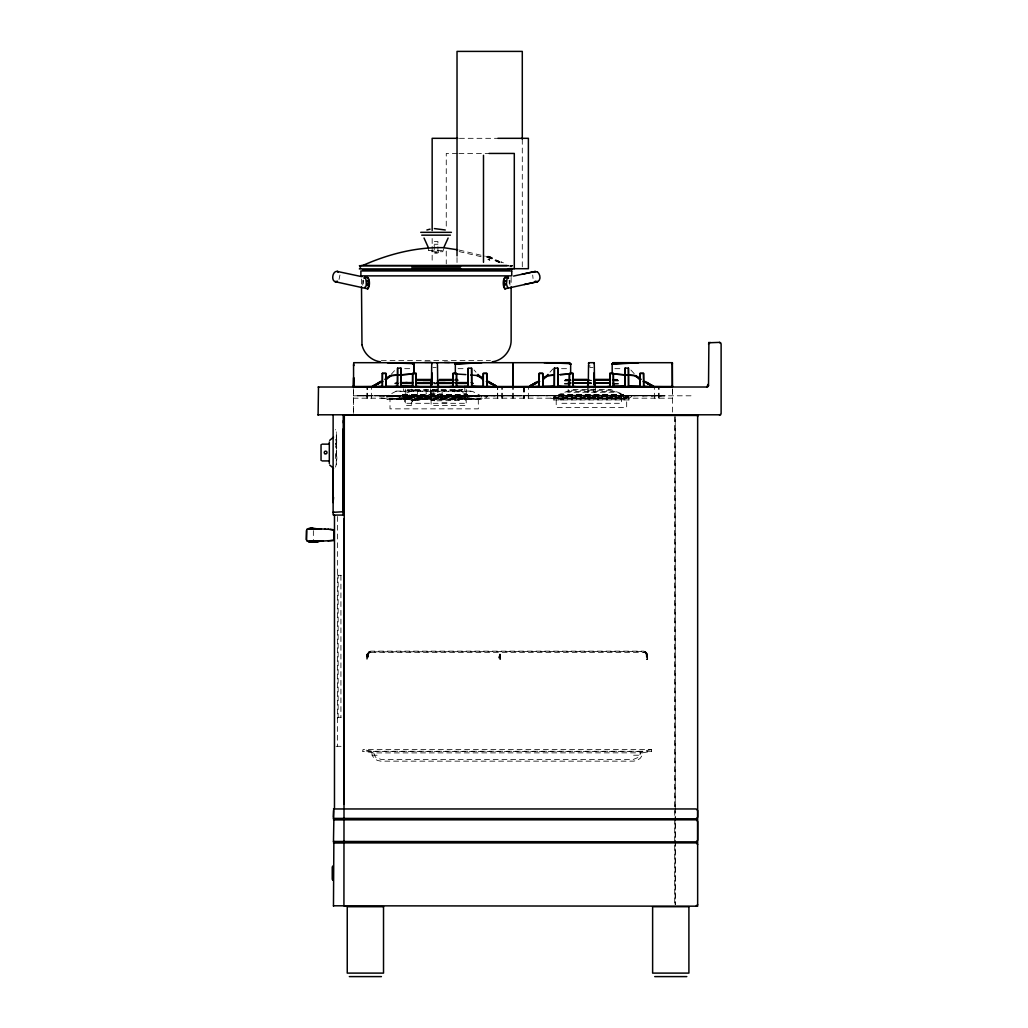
<?xml version="1.0" encoding="UTF-8"?>
<svg xmlns="http://www.w3.org/2000/svg" width="1028" height="1028" viewBox="0 0 1028 1028"><rect width="100%" height="100%" fill="white"/><g stroke="black" fill="none" stroke-linecap="round" stroke-linejoin="round"><path stroke-width="0.75" stroke-dasharray="5 3.75" d="M336.374 463.911L335.514 467.085M336.374 460.75L336.374 459.092M336.374 455.134L336.374 448.002M353.529 388.738L353.516 414.181L353.516 389.573M366.855 398.183L366.855 387.055M367.06 657.059L366.97 655.723M367.06 655.478L367.613 653.898L368.242 655.234M367.06 654.296L367.06 655.144M367.292 656.07L367.292 655.157M367.433 398.183L367.446 387.055L367.446 398.183M367.613 656.031L367.613 657.753M367.613 654.733L367.613 653.988M368.165 657.059L368.165 654.206L368.165 659.501M368.242 656.995L368.242 655.723M371.468 398.183L371.635 387.055M386.913 399.455L387.119 395.934L395.883 391.347L472.417 391.347L481.181 395.934L481.387 399.455L386.913 399.455L481.387 399.455M403.503 399.506L403.503 388.815M409.427 399.764L409.427 390.563M420.889 399.545L420.889 390.781L407.024 389.612L417.535 390.563L417.535 399.764L409.234 400.534L420.889 399.429L412.498 400.791L411.303 402.77L411.303 405.366M426.145 389.291L426.145 393.917L442.156 393.917L442.156 389.291M454.389 389.522L467.252 394.444L467.393 396.859L402.642 396.859L402.796 394.444L415.659 389.522L462.639 389.612L454.415 390.563L454.415 399.764L459.246 400.534L434.33 400.83L430.603 399.764L430.591 387.055M433.688 390.563L430.603 390.563L434.33 390.01L433.688 390.563L434.33 400.83M438.583 387.055L438.583 397.952L437.71 398.183L437.093 385.731M459.439 399.764L459.439 390.563M464.797 399.506L464.797 385.757M497.539 398.183L497.539 387.055M497.706 398.183L497.706 387.055M499.415 656.455L499.415 655.53L499.415 657.74M499.325 654.618C502.345 653.32 496.601 656.751 499.325 659.501L500.597 659.501M500.52 656.455L500.52 655.53M500.52 654.296L500.52 659.501M501.728 398.183L501.741 387.055M502.319 398.183L502.319 387.055M512.946 398.183L512.946 387.171M513.049 398.183L513.049 387.171M523.676 387.055L523.676 398.183L523.676 388.648M528.289 398.183L528.469 387.055M568.188 389.342L568.188 392.259L614.693 392.259L614.693 389.342M587.425 387.055L587.425 397.952L588.299 398.183L588.915 385.731M589.815 366.906L589.815 365.094M595.405 387.055L595.405 397.952L594.531 398.183L593.953 388.777M617.854 398.62L615.682 398.234L615.348 395.497L602.202 395.253M628.969 400.11L628.982 397.129L613.999 391.385L568.895 391.385L553.912 397.129L553.925 400.11M654.361 398.183L654.361 387.055M658.55 398.183L658.55 387.055M659.154 398.183L659.154 387.055M672.466 388.738L672.466 398.183L353.529 398.183M675.242 822.747L675.242 904.614L675.242 819.547M675.242 821.141L675.242 811.516M675.242 809.91L675.242 418.255M431.966 395.562L432.056 388.777M588.8 395.562L588.8 394.868M363.437 281.158L363.449 283.522M509.207 283.522L509.233 281.158A6.798 2.39 -90 0 0 509.066 280.053M371.918 752.843L372.097 755.22L374.166 758.33L377.263 760.412L380.797 761.144L633.582 761.144L637.116 760.412L640.213 758.33L642.269 755.22L642.449 752.843L651.636 751.25L651.328 749.515L363.038 749.515L362.73 751.25L374.616 752.907L642.449 752.843M405.289 389.137L405.25 405.366L411.778 405.366L412.498 400.791M466.224 389.137L466.185 405.366L431.117 405.366L431.04 389.137M532.684 275.041L533.044 278.459M367.33 654.926L367.42 654.168A3.521 3.521 0 0 1 369.296 651.816L643.862 651.456L646.586 652.767M437.71 398.183L437.517 396.41M594.531 398.183L594.338 396.41M411.367 389.137L412.498 390.049L420.889 390.781M651.328 749.515L641.254 751.571L638.966 757.096L633.441 759.396L380.938 759.396L375.413 757.096L373.125 751.571L363.038 749.515M430.591 392.503L430.591 397.952L431.464 398.183L431.657 396.41M588.299 398.183L588.491 396.41M336.272 464.772L336.374 432.57L335.514 429.55M646.471 654.206C649.195 657.162 645.224 649.156 646.471 659.501M438.84 251.731L437.915 252.927L434.227 252.927L433.302 251.731M367.189 654.104L367.471 653.32M339.022 279.462L339.96 275.041M431.978 394.868L431.464 398.183L430.591 397.952L431.387 397.566M368.255 653.705L369.039 652.729M559.065 397.014L559.065 394.444L571.915 389.522L610.658 389.522L623.521 394.444L623.508 397.014M443.672 249.277L442.682 251.731L429.447 251.731L428.458 249.277M489.919 395.639L487.709 395.896L485.512 398.196L479.279 398.389L384.048 398.35L380.874 398.029L379.101 395.896L377.456 395.639M629.521 395.6L626.913 395.87L624.664 398.26L613.009 398.466M391.18 374.372L396.114 368.911M549.98 372.187L552.948 368.911M643.811 652.407L645.494 652.909L646.483 655.029L647.576 654.9L646.83 652.574L643.888 651.135L370.8 651.135L368.435 651.97L367.112 654.091L367.06 659.501L368.242 659.501M368.165 654.849L367.06 654.849L368.281 655.042L368.782 653.32L370.864 652.407M337.441 717.981L338.135 717.287L338.135 575.32L337.441 574.626M615.682 398.234L563.113 398.62M368.499 652.048L369.977 651.315M368.846 652.472L370.106 651.855M458.064 397.836L408.759 397.836M587.425 397.952L588.222 397.566M432.891 390.563L434.073 390.126L432.891 389.612M431.143 400.085L434.073 400.534M409.234 390.126L407.024 390.563L413.063 390.563M396.859 398.35C400.946 400.008 398.389 395.009 401.485 395.574M370.851 652.099L369.579 652.394A2.878 2.878 0 0 0 368.037 654.309L368.191 655.029M434.073 390.126L431.143 390.242M411.881 395.96L410.712 396.153L410.712 397.618M634.417 395.472L632.104 395.754L629.573 398.44L616.492 398.671M565.451 398.414C568.947 399.288 565.991 393.737 570.27 395.472M420.491 399.712L416.314 399.764M473.265 395.986L470.027 396.178L468.537 397.733L464.335 397.862L400.123 397.836L394.109 395.986M452.23 397.862L457.126 397.862M461.315 398.389L468.575 398.389M401.871 395.574L404.441 395.51M412.138 395.96L413.873 395.921M625.718 395.6L630.01 395.6M565.747 398.414L560.35 398.453M563.447 398.62L557.394 398.658M537.374 395.562L665.065 395.806L535.614 395.78M366.983 395.729L490.677 395.613L487.439 395.639M570.514 395.472L573.367 395.433M407.127 397.862L409.054 397.836M394.431 398.389L397.296 398.35M651.636 751.25L362.73 751.25M363.257 395.729L369.964 395.664M471.595 395.986L476.401 395.947M537.348 395.562L516.3 395.78M405.507 395.51L409.632 395.484M415.736 395.484L417.754 395.459L411.136 395.484M414.592 395.921L417.381 395.909M421.493 395.909L422.855 395.896L418.396 395.909M372.624 395.664L356.125 395.806L399.288 395.767M529.69 395.664L471.711 395.947L482.813 395.896M530.795 395.69L553.437 395.574M577.543 395.42L574.973 395.433L579.394 395.42M627.838 395.6L631.603 395.574M372.097 755.22L380.784 755.22M572.686 395.279L607.15 395.279M619.319 398.453L562.573 398.466L566.377 398.453M623.572 398.658L559.887 398.671L564.154 398.658M578.764 395.253L565.606 395.497L565.284 398.221M390.948 395.626L396.14 395.613M398.556 395.819L387.813 395.831L405.302 395.896M459.837 395.78L475.193 395.754M481.914 395.857L531.039 395.69M405.507 397.862L414.592 397.862M424.461 397.875L428.509 397.862M456.83 397.875L461.315 397.862M392.028 398.389L405.507 398.389M420.144 398.401L426.145 398.389M465.324 395.574C468.395 397.438 467.522 400.509 474.795 398.389M633.595 755.22L642.269 755.22M459.426 138.317L497.912 138.317M457.331 153.442L446.255 153.442L446.255 227.085M458.912 153.442L488.981 153.442M434.227 244.253L437.915 244.253M428.458 250.511L443.672 250.511M509.875 265.532L512.754 265.687L510.132 265.687M510.312 266.175L512.188 266.766L509.58 266.766M381.272 360.635L490.484 360.635M432.981 367.561L436.193 367.561M589.815 367.561L593.015 367.561M404.698 368.679L412.729 368.679M458.051 368.679L464.476 368.679M561.532 368.679L569.563 368.679M614.872 368.679L621.298 368.679M586.808 380.206L591.293 380.206M587.528 380.54L591.447 380.54M431.13 382.737L435.024 382.737M587.386 382.737L591.293 382.737M586.808 382.93L591.293 382.93M434.15 383.11L435.705 383.11M586.911 383.483L591.447 383.483M434.15 383.842L436.386 383.842M587.528 383.701L591.447 383.701M415.055 390.267L454.993 390.267M571.324 390.267L611.249 390.267M416.314 390.563L420.491 390.614M455.25 390.563L432.377 390.563M456.946 390.563L462.639 390.563L459.246 390.126M395.998 391.103L472.302 391.103M402.796 394.444L467.252 394.444M559.065 394.444L623.521 394.444M402.642 394.662L467.393 394.662M558.911 394.662L623.662 394.662M641.266 395.484L633.685 395.446M644.929 395.574L655.8 395.69M353.516 395.806L691.587 395.806M379.101 395.896L487.709 395.896M550.443 395.6L626.913 395.87M386.913 396.255L481.387 396.255M402.642 396.859L467.393 396.859M558.911 396.859L623.662 396.859M553.912 397.129L628.982 397.129M553.745 397.373L629.149 397.373M430.603 399.764L455.25 399.764M553.745 399.931L629.149 399.931M442.001 402.77L448.889 402.77M336.297 435.461L336.49 451.433M335.976 439.483L336.683 439.483M336.683 440.241L335.976 440.395L336.683 440.408M335.976 440.742L336.683 440.742M335.976 441.667L336.683 441.667M335.976 442.837L336.683 442.837M335.976 443.132L336.683 443.068M335.976 443.415L336.683 443.415M335.976 443.762L336.683 443.762M335.976 444.109L336.683 444.057M335.976 444.327L336.683 444.327M335.976 446.769L336.683 446.782M335.976 446.949L336.683 446.949M336.683 447.694L335.976 447.861L335.976 439.329L336.683 439.329L336.683 447.861M338.135 575.32L341.27 575.32M370.864 652.33L643.811 652.33M647.023 659.501L646.715 654.361A2.878 2.878 0 0 0 645.109 652.394L643.824 652.099M646.394 659.501L647.666 659.501L647.576 654.206M338.135 717.287L341.27 717.287M336.04 746.315L342.311 746.315M373.125 751.571L641.254 751.571M605.094 395.574L617.43 395.6M642.513 395.78L665.065 395.806L635.818 395.446M505.558 395.703L518.613 395.716M388.109 395.831L408.964 395.87M438.301 397.862L442.361 397.875M440.665 398.389L446.679 398.401M455.674 395.484L449.056 395.459L451.074 395.484M463.487 395.613L468.781 395.626M494.044 395.664L508.359 395.69M448.426 395.909L443.967 395.896L445.33 395.909M379.589 395.87L396.397 395.947M613.292 398.453L617.096 398.466L613.922 398.414M566.659 398.466L555.004 398.26L552.743 395.87M616.813 398.658L621.079 398.671L617.52 398.62M564.475 398.671L551.394 398.44L548.862 395.754L546.78 395.472M600.275 395.42L604.682 395.433L602.112 395.42M498.464 395.651L483.841 395.613M633.775 395.6L642.821 395.651M550.7 395.574L554.233 395.6M457.19 395.484L461.315 395.51M449.442 395.909L452.23 395.921M386.695 395.896L391.784 395.947M648.321 395.574L639.519 395.484L652.639 395.69M457.756 397.836L459.696 397.862M469.513 398.35L472.379 398.389M606.302 395.433L609.154 395.472M548.823 395.574L550.867 395.6M375.837 395.613L378.073 395.639M390.653 395.947L394.521 395.986M561.853 395.574L562.624 395.6M462.369 395.51L464.939 395.574M452.937 395.921L454.672 395.96M468.215 398.299L469.963 398.35M609.386 395.472C613.665 393.737 610.722 399.288 614.217 398.414M454.929 395.96L456.098 396.153L456.098 397.618M459.13 250.048L485.37 256.268M459.13 251.577L482.286 256.949M489.765 260.02L488.775 259.698M489.855 260.084L487.863 259.416M488.223 259.506L489.456 259.84M503.424 262.808L500.983 261.857A179.849 10.653 -69.5 0 1 501.381 262.23L501.433 262.371M594.608 397.566L595.405 397.952M437.787 397.566L438.583 397.952M645.109 652.394L646.085 653.165A2.866 2.866 0 0 0 644.505 652.176M630.871 370.003L634.829 374.372M474.049 370.003L476.015 372.187M646.137 653.847L646.316 654.386A2.634 2.634 0 0 0 645.006 652.6M336.272 431.914L336.374 432.57M647.486 654.104L647.576 654.9M647.254 654.168L647.344 654.926M646.638 654.309L646.715 655.003M594.03 394.868L594.03 395.562M437.196 394.868L437.208 395.562M675.242 416.648L675.242 806.697M675.242 808.304L675.242 817.941M674.715 416.648L674.715 904.614M672.428 389.573L672.428 415.71M647.344 654.361L647.344 659.501M647.023 653.898L647.036 654.964A3.187 3.187 0 0 0 646.329 652.973M647.023 654.733L647.023 657.753M522.288 139.281L522.288 267.1M511.134 277.431L511.134 285.296M509.914 280.4L509.901 285.129M500.289 654.361L500.289 659.501M499.968 653.898L499.968 657.753M499.647 654.361L499.647 659.501M457.023 257.514L457.023 263.913M446.255 251.089L446.255 263.9M437.915 251.731L437.915 241.541L434.227 241.541L434.227 251.731M437.17 252.927L434.96 252.927M432.158 238.496L432.158 244.857M432.158 246.437L432.158 263.926M367.921 656.07L367.921 656.866M367.613 653.898L367.613 656.134M367.292 655.35L367.292 656.866M366.97 654.528L366.97 659.501M362.73 280.4L362.743 285.129M361.509 279.012L361.509 285.296M340.923 575.32L340.923 717.287M337.441 516.493L337.441 746.315M313.347 530.602L313.347 539.649M363.411 281.158A6.798 2.39 90 0 1 363.552 280.053M645.391 651.816A3.521 3.521 0 0 1 646.997 653.423M404.762 396.692L404.762 403.297L465.286 403.297L465.286 396.692L404.762 396.692M478.303 399.211L478.303 408.861L389.998 408.861L389.998 399.211L478.303 399.211M524.28 387.055L524.254 398.183L524.28 387.055M556.212 399.738L556.212 407.435L626.682 407.435L626.682 399.738L556.212 399.738M621.542 396.692L621.542 403.297L561.031 403.297L561.031 396.692L621.542 396.692M335.758 453.592C333.804 466.789 339.073 459.863 335.758 453.592M419.398 400.033L415.042 400.188L419.398 400.033"/><path stroke-width="1.5" d="M333.47 817.209L333.856 808.959M327.893 540.767L333.933 540.522L333.933 530.345M343.236 512.329L343.236 428.792M343.403 422.958L343.403 420.491M353.568 377.7L353.529 387.171L353.696 377.7M397.63 386.477L385.924 386.579L385.924 373.395L382.352 373.395L382.352 386.579L353.696 386.824L353.555 385.423L353.568 386.913L353.568 365.647M382.352 373.395L385.885 373.395L385.885 386.579L396.551 386.811L397.502 386.477L397.528 368.23L400.907 368.075L401.036 386.477L412.755 386.579L400.894 386.477L401.974 386.824L401.074 386.477L400.907 368.165M422.868 386.888L416.199 386.579L416.019 373.395L412.652 373.447L412.626 386.579L411.688 386.824L412.575 386.579L412.613 373.395L416.16 373.395L416.16 386.579L422.842 386.913M413.834 373.935L413.834 363.655L387.325 362.717M453.027 373.575L453.027 386.579L451.934 386.824L453.142 386.579L446.306 386.888L452.988 386.579L453.014 373.395L456.599 373.575M456.445 362.691L456.188 363.449M453.155 373.395L456.522 373.447L456.548 386.579L467.2 386.824L468.1 386.477L468.177 368.23L471.544 368.075L471.685 386.477L483.417 386.579M471.672 368.422L471.672 386.477L483.366 386.579L483.288 373.395L486.694 373.331L486.822 386.579L493.466 386.913M481.772 386.759L483.25 386.579L482.363 386.824L483.25 386.579L483.288 373.447L486.822 373.395L486.784 386.579L493.53 386.888M512.792 384.549L512.946 387.171L512.792 363.449M512.792 365.647L512.792 362.691L353.696 362.691L353.696 365.685M513.216 384.549L513.049 387.171L513.216 362.691L569.563 362.691L569.82 363.449M539.173 386.579L539.314 373.331L542.745 373.395L542.758 386.579L554.465 386.477L542.578 386.579L543.683 386.836L542.797 386.579L542.72 373.395L539.186 373.395L539.225 386.579L532.53 386.913L539.353 386.579L513.216 386.824L513.075 385.423L513.088 386.913M557.741 368.165L557.87 386.477L558.795 386.824L557.741 386.477L569.563 386.579L557.87 386.477L557.729 368.075L554.336 368.165L554.31 386.477L553.398 386.824L554.336 386.477L554.452 368.165M569.409 386.579L568.523 386.824L569.448 386.579L569.448 373.395L572.853 373.331L572.981 386.579L579.663 386.913L572.853 386.579L574.061 386.824L573.02 386.579L572.981 373.395L569.409 373.575L569.461 386.579L568.51 386.836L569.461 386.579L567.97 386.759M595.405 387.055L594.441 380.257L594.557 385.834L595.482 386.913L594.557 385.834L594.3 365.146M608.152 386.759L609.964 386.579L609.848 373.395L613.356 373.447L613.369 386.579L614.32 386.836L613.266 386.579L625.088 386.477L613.382 386.579L613.382 373.395L609.977 373.331L609.848 386.579L603.166 386.913L609.977 386.579M625.101 368.165L624.985 386.477L624.047 386.811L624.921 386.477L625.088 368.075L628.506 368.165L628.519 386.477L640.251 386.579L628.365 386.477L629.444 386.811L628.558 386.477L628.391 368.165M640.084 386.579L639.185 386.824L640.033 386.579L640.084 373.395L643.515 373.331L643.656 386.579L650.3 386.913L643.477 386.579L644.736 386.824L643.695 386.579L643.605 373.395L640.084 373.395L640.123 386.579L628.519 386.477M672.428 386.913L672.312 362.704L613.266 362.691L613.009 363.449M672.44 385.423L672.312 386.824L672.312 362.691L672.402 364.028M332.982 502.538L333.085 468.601M431.876 364.066L431.876 362.691L431.644 364.066M588.697 364.066L588.697 362.691L594.133 362.691L594.364 364.066M430.526 386.824L431.439 385.834L431.554 380.257L430.526 386.913L431.439 385.834L431.696 365.146M588.53 365.146L588.273 385.834L587.348 386.824L588.273 385.834L588.389 380.257L587.425 387.055M512.908 386.913L512.921 385.423L512.792 386.824L493.466 386.824M432.107 384.202L432.248 373.023M333.933 530.037L328.742 529.279M353.568 365.685L353.606 364.028M513.088 365.647L513.216 362.691M330.258 540.625L333.907 540.15M481.849 362.717L455.34 363.655L455.34 373.935L465.89 374.603M637.604 362.717L612.174 363.655L612.174 373.935M333.111 501.87L333.573 497.449M318.089 387.016L706.93 387.016L707.984 384.395M588.466 364.066L588.697 362.691M382.429 373.447L382.403 386.579L375.708 386.913L382.48 386.579M318.487 387.016L318.089 415.196M344.316 415.068L343.93 905.796L345.498 906.182M333.856 819.83L333.47 841.855M333.856 842.896L333.47 906.182M708.51 385.988L708.896 342.375M364.465 278.125L364.593 277.701A2.943 0.784 90 0 1 365.107 277.303M708.51 343.956L710.078 342.375M706.93 387.016L708.51 385.449M719.536 415.196L721.116 413.616L721.116 343.956L719.536 342.375L708.896 342.774M696.085 906.182L697.652 904.614M362.871 265.43C388.199 254.212 415.929 246.951 443.749 247.684L448.118 238.033M364.028 278.125L364.426 277.419M508.025 287.313L507.562 287.981M479.087 362.717L455.031 364.285M638.671 362.717L611.866 364.285M306.832 529.369L306.472 539.674M333.637 511.738L333.123 512.329L343.236 511.738M386.245 379.833L390.19 375.464M543.067 379.833L548.001 374.372M720.718 342.774L719.536 342.375M697.652 416.648L697.652 415.068L697.652 906.182L333.47 905.796M499.749 262.256L495.38 260.482A167.487 9.92 -69.5 0 1 496.023 260.123M329.692 440.344L333.56 437.131M397.63 368.165L397.502 386.477L396.551 386.811L397.618 386.477M371.635 387.055L381.17 381.414M528.469 387.055L537.991 381.414M373.871 385.539L380.566 381.427M530.692 385.539L536.051 382.249M337.428 281.158C330.451 284.319 331.71 269.285 338.199 271.623M312.589 541.152L307.166 541.178M307.269 529.073L316.38 528.739L310.083 528.649L314.697 528.7M498.798 261.703L496.742 260.804M387.427 377.315L390.165 375.773M384.819 379.358L391.964 375.567L412.305 374.038M544.249 377.315L546.986 375.773M542.874 378.677L548.194 375.76L553.848 375.156M534.303 271.88L537.374 271.803M373.292 386.04L382.879 381.465M530.114 386.04L539.7 381.465M397.463 386.477L391.719 386.824M462.343 386.824L468.113 386.477L456.432 386.579L456.522 373.447M624.96 386.477L613.42 386.579L614.86 386.759M468.113 386.477L467.226 386.811L468.28 386.477L468.151 368.422M537.361 271.803C540.201 273.923 541.37 279.886 537.67 281.646L504.902 288.855A6.207 2.699 90 0 1 503.245 283.304A6.207 2.699 90 0 1 504.761 277.521L505.198 277.496M483.211 386.579L482.312 386.836L483.25 386.579M364.644 287.313C367.06 288.226 366.264 280.323 365.595 278.254A3.495 1.234 -90 0 0 364.914 277.303L367.921 277.534A6.207 2.699 -90 0 1 369.438 283.304A6.207 2.699 -90 0 1 367.767 288.855L334.961 281.646L337.235 282.122M412.613 386.579L401.061 386.477L402.513 386.734M426.877 229.989L430.064 229.154M382.352 386.579L380.643 386.759M492.232 361.805C502.743 360.558 511.224 350.908 511.134 340.319L511.134 286.863M496.845 260.739L498.85 261.677M513.55 276.069L535.498 271.405L522.044 274.258M524.216 284.499L537.67 281.646L535.215 281.158M547.59 375.567L554.079 375.04M552.833 386.734L554.31 386.477L548.541 386.824M452.975 386.579L446.332 386.824M504.761 277.534L507.755 277.303A3.495 1.221 -90 0 0 507.074 278.254L506.47 283.985L507.691 288.02M391.231 375.49L413.076 373.935M560.106 374.603L569.897 373.935M559.964 374.706L570.656 373.935L570.656 363.655L546.922 362.717M321.97 541.126L314.504 541.525L323.383 541.024L320.787 541.203L322.586 541.088M327.971 540.754L316.778 541.422L321.263 541.178M328.664 540.715L329.435 540.664M312.332 541.576L319.168 541.293L317.562 541.383M309.042 541.602L320.453 541.229L318.359 541.345M317.022 541.422L316.007 541.46L318.462 541.358M316.38 541.46L311.124 541.602L317.781 541.396M314.401 541.525L313.681 541.55L315.866 541.486M311.394 541.589L308.606 541.602L311.561 541.589M310.687 541.602C321.7 541.422 299.328 541.769 314.697 541.525L308.786 541.602M311.702 541.589L314.157 541.538M311.124 541.602L313.656 541.55M312.396 541.576L313.193 541.563L310.186 541.602M309.364 541.602L312.062 541.576L309.261 541.602M314.054 528.688L308.606 528.649L311.805 528.649M308.683 528.649L316.38 528.739M457.82 138.317L432.158 138.317L432.158 230.542M497.912 138.317L528.392 138.317L528.392 268.706L507.973 268.706M488.981 153.442L514.296 153.442L514.296 268.706M434.381 228.576L445.265 229.989M420.722 232.341L451.421 232.341M421.737 235.155L450.405 235.155M361.188 265.532L506.997 265.532M359.389 265.687L508.706 265.687M359.954 266.74L360.61 266.74M411.65 266.766L460.583 266.766M359.954 268.269L360.61 268.269M411.65 268.359L460.583 268.359M359.337 268.912L512.792 268.912M363.025 269.786L509.117 269.786M504.902 288.855L505.198 288.855A6.219 2.184 90 0 1 503.849 283.304A6.219 2.184 90 0 1 505.082 277.534M449.403 362.473L444.443 362.357M413.834 363.655L412.318 363.655L414.143 364.285M455.34 363.655L456.856 363.655M570.656 363.655L569.139 363.655L570.964 364.285M612.174 363.655L613.69 363.655M456.098 373.935L456.856 373.935M612.932 373.935L634.764 375.49M416.584 379.473L430.693 379.473M439.354 379.473L453.451 379.473M455.507 379.473L457.19 379.473M572.853 379.473L586.962 379.473M595.61 379.473L609.72 379.473M565.631 379.692L569.987 379.692M573.187 379.692L588.928 379.692M593.966 379.692L609.694 379.692M612.906 379.692L617.263 379.692M415.929 380.206L430.539 380.206M439.509 380.206L454.119 380.206M456.252 380.206L458 380.206M568.317 380.206L570.065 380.206M572.185 380.206L586.808 380.206M595.765 380.206L610.388 380.206M564.693 380.54L569.204 380.54M613.69 380.54L618.201 380.54M396.384 382.583L397.104 382.583M400.419 382.583L413.166 382.583M415.775 382.583L432.737 382.583M436.99 382.583L453.823 382.583M455.905 382.583L467.881 382.583M471.197 382.583L471.916 382.583M405.636 382.583L407.294 382.583M423.009 382.622L431.978 382.622M438.416 382.622L445.291 382.622M415.929 382.93L431.901 382.879M438.57 382.879L454.119 382.93M456.252 382.93L458 382.93M568.317 382.93L570.065 382.93M572.185 382.93L586.808 382.93M595.765 382.93L610.388 382.93M426.71 383.2L432.659 383.2M437.131 383.2L441.59 383.2M568.42 383.02L570.154 383.02M572.275 383.02L586.821 383.02M595.752 383.02L610.298 383.02M395.009 383.418L397.99 383.418M401.614 383.418L412.408 383.418M416.469 383.418L432.621 383.418M437.208 383.418L453.181 383.418M455.892 383.418L466.686 383.418M472.533 383.418L473.278 383.418M568.188 383.483L569.962 383.483M612.932 383.483L614.693 383.483M564.693 383.701L569.306 383.817M613.587 383.817L618.201 383.701M353.516 386.502L672.428 386.502M395.189 386.682L398.157 386.682M401.755 386.682L412.511 386.682M415.196 386.682L431.105 386.682M437.196 386.682L454.453 386.682M455.789 386.682L466.545 386.682M472.366 386.682L473.111 386.682M579.663 386.824L587.425 386.824M595.405 386.824L603.166 386.824M672.312 386.824L643.644 386.579L645.353 386.759M343.93 415.068L697.254 415.466M322.008 444.147L329.333 444.147M322.008 460.929L329.333 460.929M333.637 515.067L342.709 515.067M333.47 808.959L696.085 808.959L697.652 810.527L697.652 817.209L696.085 818.789L333.47 818.391M335.038 819.316L344.663 819.316M333.47 819.83L696.085 819.83L697.652 821.411L697.652 840.274L696.085 841.855L333.47 841.457M335.038 842.369L344.663 842.369M333.47 842.896L696.085 842.896L697.652 844.476M349.34 976.6L381.427 976.6M654.72 976.6L686.807 976.6M544.159 362.717L549.273 362.743M388.391 362.717L392.439 362.743M311.972 528.662L317.125 528.765L314.401 528.688M308.503 528.649L314.157 528.688M315.853 528.726L309.261 528.649L313.193 528.675L311.767 528.713M310.083 528.649L313.09 528.675L310.186 528.649M310.687 528.649L312.769 528.675M311.227 528.649L313.784 528.675M563.652 386.824L557.883 386.477M477.455 386.824L471.724 386.477M330.258 529.343L333.933 529.78M312.332 528.649L315.262 528.713M315.133 528.7L327.893 529.24M319.978 528.867L316.675 528.752L320.787 528.906M316.675 528.752L318.359 528.803M318.269 528.803L321.263 528.945M317.459 528.777L320.556 528.906M324.732 529.086L325.529 529.124M327.971 529.24L328.664 529.279M613.69 374.038L634.032 375.567L641.176 379.358M470.618 375.04L478.405 375.567M573.02 386.579L574.678 386.759M486.861 386.579L488.48 386.759M416.199 386.579L417.856 386.759M488.069 256.602L489.071 256.974M490.947 258.208L488.518 257.437M491.911 258.516L490.099 257.951M443.749 247.709L457.589 249.791M476.735 375.49L483.134 378.677M487.902 386.824L486.707 386.579L487.85 386.836M361.972 276.686L337.133 271.405L338.341 271.88M380.411 361.805C371.468 360.661 363.809 353.581 361.972 344.753M318.089 414.798L720.718 414.798M367.767 288.855L367.471 288.778A6.219 2.184 90 0 0 368.834 283.304A6.219 2.184 90 0 0 367.6 277.534M491.988 257.938L490.163 257.334M489.624 257.154L490.703 257.54M489.726 257.218L487.825 256.563M487.632 257.128L488.801 257.514M488.21 257.308L486.719 256.782M495.612 385.706L486.295 381.465M495.612 385.68L490.395 383.367L495.894 386.04M643.13 381.465L653.731 386.271L647.254 383.444L652.716 386.04M635.844 375.773L638.581 377.315M479.022 375.773L481.746 377.315M644.839 381.414L654.361 387.055M488.004 381.414L497.539 387.055M307.668 541.409L306.37 539.674L306.37 530.589M646.779 382.249L652.137 385.539M488.608 381.427L495.303 385.539M329.692 465.054L333.56 468.267M708.112 386.631L707.727 386.361M438.648 386.824L437.62 380.257L437.735 385.834L438.648 386.913L437.735 385.834L437.478 365.146M635.805 375.464L639.763 379.833M477.994 374.372L482.929 379.833M508.243 277.419L508.642 278.125M424.024 238.033L428.393 247.684M412.986 363.449L412.729 362.691L412.729 363.449M508.205 278.125L508.063 277.701A2.943 0.784 90 0 0 507.562 277.303M437.542 364.066L437.298 362.691L437.311 364.066M361.972 344.753L361.509 286.863M593.747 373.023L593.901 384.202M594.133 362.691L594.133 364.066M343.403 511.738L343.236 513.023M569.563 362.691L569.563 363.449M522.288 139.281L522.288 51.4L457.023 51.4L457.023 255.921M483.494 155.331L483.494 262.32M431.04 362.357L424.885 362.357M414.245 366.135L414.245 371.249M343.892 518.973L343.892 804.346M343.236 415.351L343.236 514.887M334.473 515.298L334.473 808.034M333.47 810.527L333.47 818.789M333.123 414.991L333.123 514.887M332.944 866.27L332.944 880.019M332.622 866.27L332.622 880.019M332.365 866.9L332.365 879.39M329.32 441.95L329.32 463.448M321.044 444.713L321.044 460.364M367.831 280.683A2.146 0.938 -90 0 1 368.628 282.687A2.146 0.938 -90 0 1 367.934 284.897M504.748 284.897A2.146 0.938 -90 0 1 504.041 282.687A2.146 0.938 -90 0 1 504.851 280.683M505.853 284.101A2.146 0.758 -90 0 1 504.799 284.525A2.146 0.758 -90 0 1 504.658 281.518A2.146 0.758 -90 0 1 505.712 281.094M503.797 283.111A2.146 0.758 -90 0 1 503.823 282.276M504.17 280.965A2.146 0.758 -90 0 1 504.44 280.683M366.97 281.094A2.146 0.758 90 0 1 368.024 281.518A2.146 0.758 90 0 1 367.883 284.525A2.146 0.758 90 0 1 366.816 284.101M368.628 284.666A2.146 0.964 -90 0 1 368.268 284.936M613.266 362.691L613.266 363.449L613.266 362.691M378.779 383.367L372.264 386.271L378.754 383.444M535.601 383.367L530.397 385.68L535.575 383.444M468.151 386.477L467.226 386.811L468.267 386.477M312.679 541.563L309.646 541.602L312.769 541.563M511.751 270.955L360.892 270.955L360.892 275.864L511.751 275.864L511.738 270.955M383.521 906.709L347.246 906.709L347.246 973.105L383.521 973.105L383.521 906.709M688.901 906.709L652.626 906.709L652.626 973.105L688.901 973.105L688.901 906.709M544.185 386.759L542.745 386.579L544.236 386.759M458.025 386.759L456.548 386.579L458.038 386.759M387.363 386.759L385.808 386.579L387.402 386.759M417.239 386.824L416.032 386.579L417.227 386.836M512.908 363.449L512.792 362.704L512.908 363.449M324.719 453.605A1.401 1.401 0 0 0 326.994 452.783A1.401 1.401 0 0 0 325.144 451.228A1.401 1.401 0 0 0 324.719 453.605"/></g></svg>
